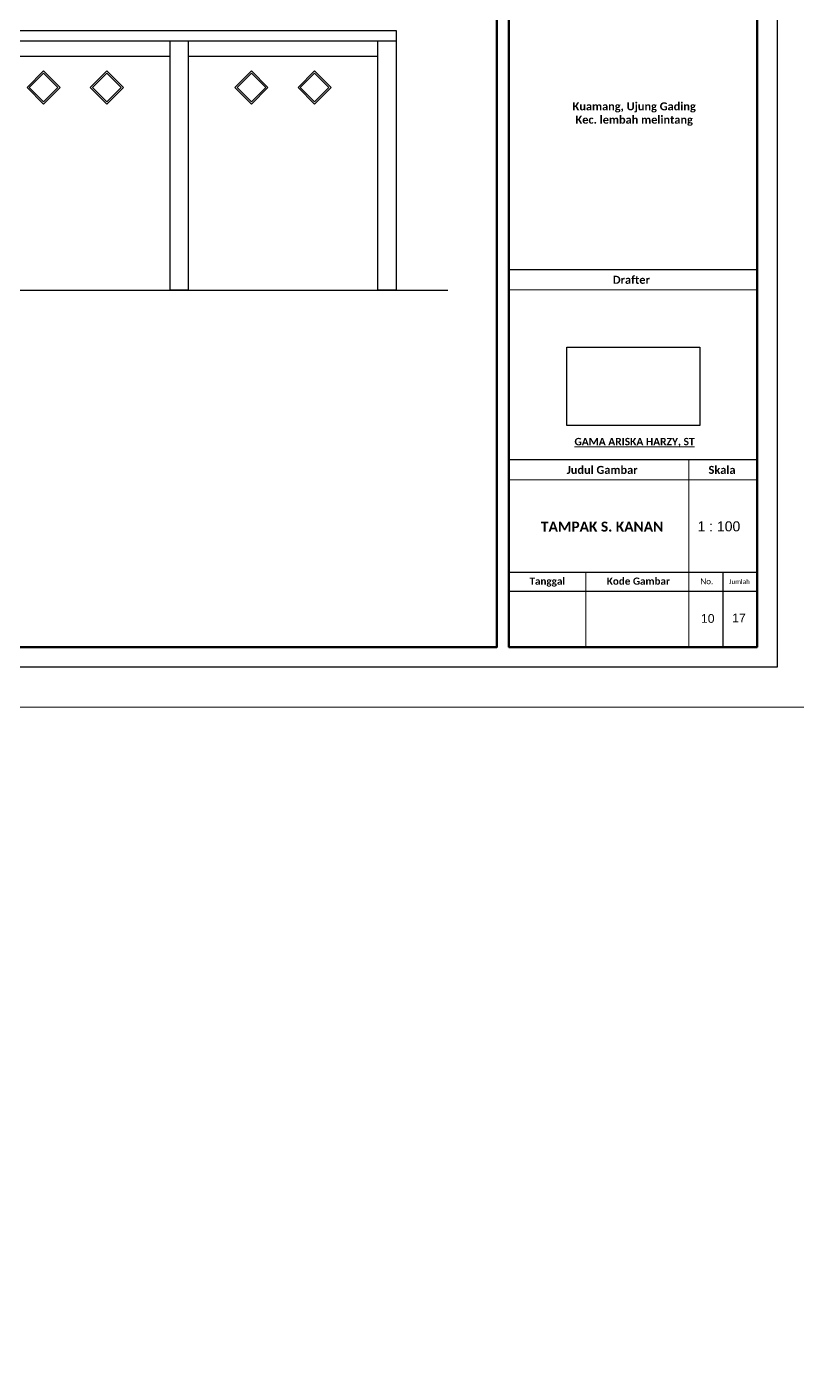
# Model space of a CAD drawing. Header units: centimetres. Extents: x -377343 to 693706, y 194584 to 813780.
# Drawn here: x 182427 to 183910, y 497226 to 499818 of the extents above; entities that cross this region are included whole.
import ezdxf

# ---------------------------------------------------------------- set-up
doc = ezdxf.new("R2010")
doc.units = ezdxf.units.CM
for name, color, linetype, lineweight in [('a. line t', 7, 'Continuous', 50), ('Kertas', 252, 'Continuous', 20), ('Legenda', 252, 'Continuous', 20)]:
    doc.layers.add(name, color=color, linetype=linetype, lineweight=lineweight)
doc.layers.add('Layer1', color=7, linetype='Continuous')
doc.layers.add('PIPA', color=11, linetype='Continuous')
doc.styles.get("Standard").update_dxf_attribs({"font": 'arial.ttf'})
picture_1 = doc.add_image_def('image1.jpg', size_in_pixel=(603, 1024))

msp = doc.modelspace()

# ---------------------------------------------------------------- linework, layer by layer
at = {"layer": 'Kertas'}
msp.add_lwpolyline([(180751.147, 500796.755), (183948.49, 500796.755), (183948.49, 498508.536), (180751.147, 498508.536)], close=True, dxfattribs=at)
at = {"layer": 'Layer1'}
for p, q in [((181103.005, 499811.449), (183138.005, 499811.449)), ((181103.005, 499791.449), (183138.005, 499791.449)), ((182738.005, 499791.449), (182738.005, 499311.449)), ((183138.005, 499811.449), (183138.005, 499311.449)), ((182338.005, 499761.449), (182703.005, 499761.449)), ((182738.005, 499761.449), (183103.005, 499761.449)), ((181003.005, 499311.449), (183238.005, 499311.449))]:
    msp.add_line(p, q, dxfattribs=at)
for points in [[(182703.005, 499791.449), (182738.005, 499791.449), (182738.005, 499311.449), (182703.005, 499311.449)], [(183103.005, 499791.449), (183138.005, 499791.449), (183138.005, 499311.449), (183103.005, 499311.449)], [(182459.671, 499669.629), (182491.491, 499701.449), (182459.671, 499733.269), (182427.852, 499701.449)], [(182459.671, 499673.872), (182487.249, 499701.449), (182459.671, 499729.026), (182432.094, 499701.449)], [(182581.338, 499669.629), (182613.158, 499701.449), (182581.338, 499733.269), (182549.518, 499701.449)], [(182581.338, 499673.872), (182608.915, 499701.449), (182581.338, 499729.026), (182553.761, 499701.449)], [(182859.671, 499669.629), (182891.491, 499701.449), (182859.671, 499733.269), (182827.852, 499701.449)], [(182859.671, 499673.872), (182887.249, 499701.449), (182859.671, 499729.026), (182832.094, 499701.449)], [(182981.338, 499669.629), (183013.158, 499701.449), (182981.338, 499733.269), (182949.518, 499701.449)], [(182981.338, 499673.872), (183008.915, 499701.449), (182981.338, 499729.026), (182953.761, 499701.449)]]:
    msp.add_lwpolyline(points, close=True, dxfattribs=at)
at = {"layer": 'Legenda', "color": 1, "lineweight": 30}
for p, q in [((183833.341, 499350.417), (183355.666, 499350.417)), ((183832.924, 498984.302), (183355.248, 498984.302)), ((183832.924, 498767.481), (183355.248, 498767.481)), ((183767.152, 498767.481), (183767.152, 498624.103)), ((183832.924, 498731.079), (183355.248, 498731.079))]:
    msp.add_line(p, q, dxfattribs=at)
at = {"layer": 'Legenda', "color": 1, "lineweight": 20}
for p, q in [((183833.341, 499311.895), (183355.666, 499311.895)), ((183701.381, 498984.302), (183701.381, 498624.103)), ((183355.248, 498945.78), (183832.924, 498945.78)), ((183503.361, 498767.481), (183503.361, 498624.103))]:
    msp.add_line(p, q, dxfattribs=at)
at = {"layer": 'Legenda', "color": 5, "lineweight": 30}
msp.add_lwpolyline([(180866.714, 500681.188), (183871.446, 500681.188), (183871.446, 498585.58), (180866.714, 498585.58)], close=True, dxfattribs=at)
at = {"layer": 'Legenda', "color": 1, "lineweight": 50}
for points in [[(180905.236, 500642.666), (183332.135, 500642.666), (183332.135, 498624.103), (180905.236, 498624.103)], [(183355.248, 500642.666), (183832.924, 500642.666), (183832.924, 498624.103), (183355.248, 498624.103)]]:
    msp.add_lwpolyline(points, close=True, dxfattribs=at)
at = {"layer": 'PIPA', "lineweight": 35, "extrusion": (0, 0.816497, 0.57735), "elevation": 193451.324}
msp.add_lwpolyline([(-421704.212, -325591.681), (-159560.265, -63447.734), (377343.333, -600351.331), (-158232.47, -1135927.133), (-693706.405, -600453.199), (-454216.825, -360963.619)], dxfattribs=at)

# ---------------------------------------------------------------- texts
at = {"layer": 'a. line t', "color": 2}
for s, height, p in [('1 : 100', 19.2611, (183718.368, 498846.845)), ('10', 16.8535, (183724.954, 498670.715)), ('17', 16.8535, (183785.059, 498671.657))]:
    msp.add_text(s, height=height, dxfattribs=at).set_placement(p)
at = {"layer": 'a. line t', "color": 2, "lineweight": 20, "attachment_point": 5}
for s, insert, char_height, width in [('{\\fCandara|b1|i0|c0|p34;Kuamang, Ujung Gading \\PKec. lembah melintang}', (183596.462, 499650.269), 15.40888, 417.68214), ('{\\fCandara|b1|i0|c0|p34;Drafter}', (183591.021, 499331.01), 15.40888, 477.67534), ('{\\fCandara|b1|i0|c0|p34;\\LGAMA ARISKA HARZY, ST}', (183597.151, 499018.124), 14.30651, 536.64761), ('{\\fCandara|b1|i0|c0|p34;Judul Gambar}', (183534.777, 498965.041), 15.40888, 315.88208), ('{\\fCandara|b1|i0|c0|p34;Skala}', (183765.519, 498965.041), 15.40888, 161.79326)]:
    msp.add_mtext(s, dxfattribs=dict(at, insert=insert, char_height=char_height, width=width))
at = {"layer": 'a. line t', "color": 2, "lineweight": 15, "insert": (183534.632, 498855.846), "char_height": 19.2611, "width": 432.6655, "attachment_point": 5}
msp.add_mtext('{\\fCandara|b1|i0|c0|p34;TAMPAK S. KANAN}', dxfattribs=at)
at = {"layer": 'a. line t', "color": 2, "attachment_point": 1}
for s, insert, char_height, width in [('{\\fCandara|b1|i0|c0|p34;Tanggal}', (183394.847, 498757.854), 13.86799, 242.63286), ('{\\fCandara|b1|i0|c0|p34;Kode Gambar}', (183543.69, 498757.854), 13.86799, 242.63286), ('{\\fCandara|b0|i0|c0|p34;No.}', (183723.97, 498756.056), 11.0944, 23.56078), ('{\\fCandara|b0|i0|c0|p34;Jumlah}', (183779.265, 498754.346), 8.87552, 42.16677)]:
    msp.add_mtext(s, dxfattribs=dict(at, insert=insert, char_height=char_height, width=width))

# ---------------------------------------------------------------- pictures from other files: only their frames are drawn
image = msp.add_image(picture_1, insert=(183722.765, 499050.605), size_in_units=(150.905, 256.264), rotation=90)
image.dxf.flags = 15

doc.saveas('drawing.dxf')
